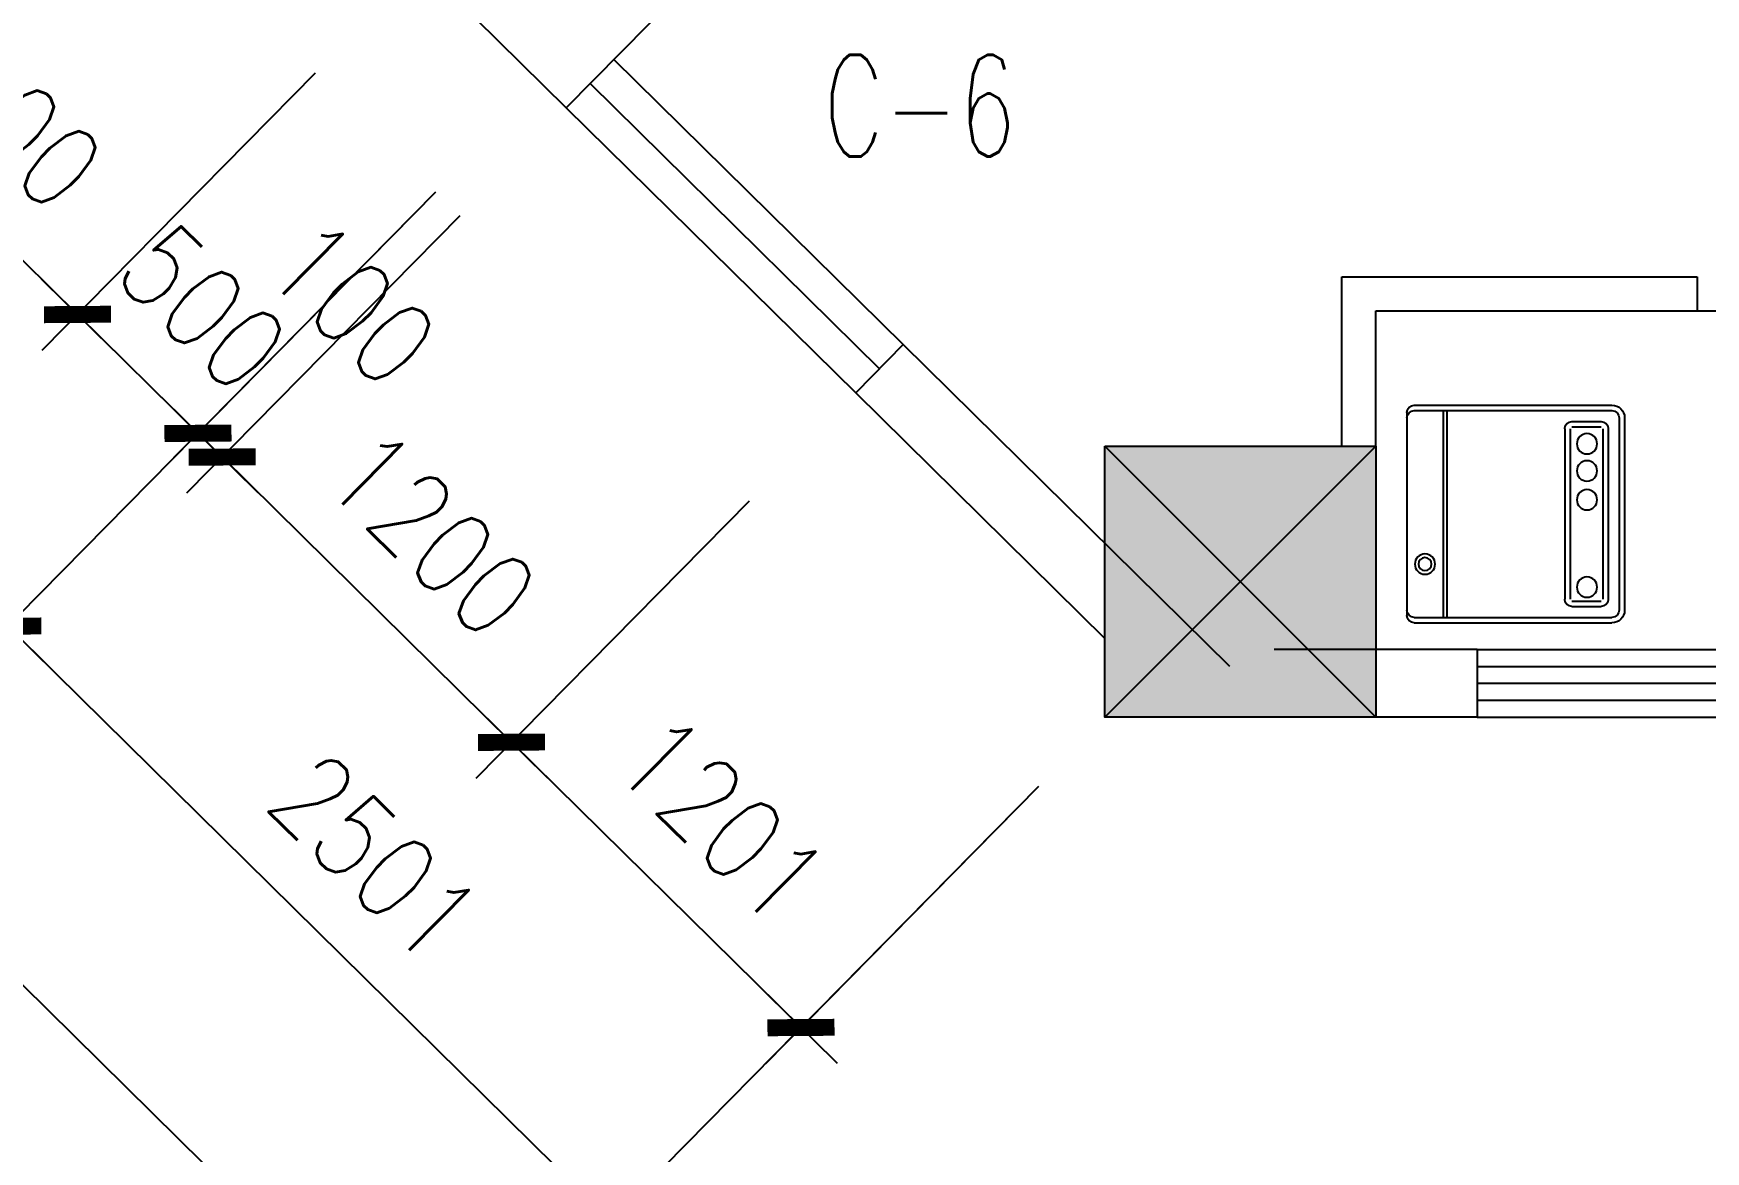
# Model space of a CAD drawing. Extents: x -357449 to -117302, y 127569 to 244935.
# Drawn here: x -339804 to -334865, y 167988 to 171290 of the extents above; entities that cross this region are included whole.
import ezdxf

# ---------------------------------------------------------------- set-up
doc = ezdxf.new("R2010")
doc.units = 0
doc.header["$MEASUREMENT"] = 0
doc.layers.get('0').update_dxf_attribs({"linetype": 'CONTINUOUS'})
doc.layers.get('DEFPOINTS').update_dxf_attribs({"linetype": 'CONTINUOUS'})
for name, color, linetype in [('1', 8, 'CONTINUOUS'), ('COLUMN', 4, 'CONTINUOUS'), ('F', 31, 'CONTINUOUS'), ('JAJU', 8, 'CONTINUOUS'), ('WALL', 1, 'CONTINUOUS'), ('WINDOW', 4, 'CONTINUOUS'), ('WINDOWS', 4, 'CONTINUOUS')]:
    doc.layers.add(name, color=color, linetype=linetype)
doc.layers.add('AXIS', color=3, linetype='CONTINUOUS', lineweight=9)
doc.styles.add('DIM_FONT', font='SIMPLEX.shx', dxfattribs={"width": 0.8})
doc.styles.add('FS', font='txt.shx', dxfattribs={"width": 0.66, "height": 150, "bigfont": 'fs.shx'})
doc.dimstyles.new('DIMN-200', dxfattribs={"dimtxt": 300, "dimasz": 1, "dimexe": 250, "dimexo": 0, "dimgap": 150, "dimtad": 1, "dimdec": 0, "dimdsep": 46, "dimtxsty": 'DIM_FONT', "dimblk": '_DIMX', "dimcen": 2.5, "dimclrd": 256, "dimclre": 256, "dimclrt": 4, "dimadec": 0, "dimazin": 0, "dimtfac": 1, "dimtdec": 0, "dimtix": 1, "dimtmove": 2, "dimatfit": 3, "dimldrblk": '_DIMX', "dimfxl": 0, "dimtolj": 1, "dimtzin": 0, "dimarcsym": 0})
doc.dimstyles.get("Standard").update_dxf_attribs({"dimtxt": 375, "dimasz": 1, "dimexe": 150, "dimexo": 0, "dimgap": 200, "dimtad": 1, "dimdec": 0, "dimzin": 0, "dimdsep": 46, "dimtxsty": 'DIM_FONT', "dimblk1": '_DIMX', "dimblk2": '_DIMX', "dimsah": 1, "dimcen": 200, "dimclrd": 256, "dimclre": 256, "dimclrt": 4, "dimadec": 0, "dimazin": 0, "dimtfac": 1, "dimtdec": 0, "dimtix": 1, "dimtmove": 2, "dimatfit": 3, "dimldrblk": '_DIMX', "dimfxl": 0, "dimtolj": 1, "dimtzin": 0, "dimarcsym": 0})

# ---------------------------------------------------------------- blocks, each defined once
blk = doc.blocks.new('_DIMX')
blk.add_line((-150, 0), (150, 0))
at = {"const_width": 50}
blk.add_lwpolyline([(-70, -70), (70, 70)], dxfattribs=at)
blk = doc.blocks.new('*D1098')
at = {"linetype": 'ByBlock'}
for p, q in [((-319648.9, 213002.7), (-321017.6, 211613.7)), ((-320911.6, 211719.9), (-317244.7, 208106.6)), ((-315980.6, 209388), (-317349.3, 207999))]:
    blk.add_line(p, q, dxfattribs=at)
at = {"layer": 'DEFPOINTS', "color": 0, "linetype": 'ByBlock'}
for p in [(-319648.9, 213002.7), (-315980.6, 209388), (-317244, 208105.9)]:
    blk.add_point(p, dxfattribs=at)
at = {"linetype": 'ByBlock'}
for p, rotation in [((-320912.3, 211720.6), 135.4212849041556), ((-317244, 208105.9), 315.4212849041556)]:
    blk.add_blockref('_DIMX', p, dxfattribs=dict(at, rotation=rotation))
at = {"color": 4, "linetype": 'ByBlock', "insert": (-318885.1, 210109.1), "char_height": 250, "attachment_point": 5, "rotation": 315.4213, "style": 'DIM_FONT'}
blk.add_mtext('\\A1;5150', dxfattribs=at)
blk = doc.blocks.new('*D843')
at = {"linetype": 'ByBlock'}
for p, q in [((-327270.3, 220512.9), (-329147.4, 218608)), ((-329041.4, 218714.2), (-315972, 205835.5)), ((-314199.5, 207632.8), (-316076.5, 205728))]:
    blk.add_line(p, q, dxfattribs=at)
at = {"layer": 'DEFPOINTS', "color": 0, "linetype": 'ByBlock'}
for p in [(-327270.3, 220512.9), (-314199.5, 207632.8), (-315971.3, 205834.8)]:
    blk.add_point(p, dxfattribs=at)
at = {"linetype": 'ByBlock'}
for p, rotation in [((-329042.1, 218714.9), 135.4212849045239), ((-315971.3, 205834.8), 315.4212849045239)]:
    blk.add_blockref('_DIMX', p, dxfattribs=dict(at, rotation=rotation))
at = {"color": 4, "linetype": 'ByBlock', "insert": (-322313.7, 212470.7), "char_height": 250, "attachment_point": 5, "rotation": 315.4213, "style": 'DIM_FONT'}
blk.add_mtext('\\A1;18351', dxfattribs=at)
blk = doc.blocks.new('*D855')
at = {"linetype": 'ByBlock'}
for p, q in [((-316336.7, 209738.9), (-317143.9, 208919.8)), ((-315980.6, 209388), (-316787.8, 208568.8)), ((-317039.3, 209027.3), (-317040.1, 209028)), ((-317038.6, 209026.6), (-316682.5, 208675.7)), ((-316681.8, 208675), (-316681.1, 208674.3))]:
    blk.add_line(p, q, dxfattribs=at)
at = {"layer": 'DEFPOINTS', "color": 0, "linetype": 'ByBlock'}
for p in [(-316336.7, 209738.9), (-315980.6, 209388), (-316682.5, 208675.7)]:
    blk.add_point(p, dxfattribs=at)
at = {"linetype": 'ByBlock'}
for p, rotation in [((-317038.6, 209026.6), 315.4212848991864), ((-316682.5, 208675.7), 135.4212848991864)]:
    blk.add_blockref('_DIMX', p, dxfattribs=dict(at, rotation=rotation))
at = {"color": 4, "linetype": 'ByBlock', "insert": (-316667.5, 209047), "char_height": 250, "attachment_point": 5, "rotation": 315.4213, "style": 'DIM_FONT'}
blk.add_mtext('\\A1;500', dxfattribs=at)
blk = doc.blocks.new('*D854')
at = {"linetype": 'ByBlock'}
for p, q in [((-315909.4, 209317.8), (-316716.5, 208498.7)), ((-316610.5, 208604.8), (-315757.2, 207763.9)), ((-315054.6, 208475.5), (-315861.8, 207656.4))]:
    blk.add_line(p, q, dxfattribs=at)
at = {"layer": 'DEFPOINTS', "color": 0, "linetype": 'ByBlock'}
for p in [(-315909.4, 209317.8), (-315054.6, 208475.5), (-315756.5, 207763.2)]:
    blk.add_point(p, dxfattribs=at)
at = {"linetype": 'ByBlock'}
for p, rotation in [((-316611.3, 208605.5), 135.421284900014), ((-315756.5, 207763.2), 315.421284900014)]:
    blk.add_blockref('_DIMX', p, dxfattribs=dict(at, rotation=rotation))
at = {"color": 4, "linetype": 'ByBlock', "insert": (-315990.9, 208380.2), "char_height": 250, "attachment_point": 5, "rotation": 315.4213, "style": 'DIM_FONT'}
blk.add_mtext('\\A1;1200', dxfattribs=at)
blk = doc.blocks.new('*D853')
at = {"linetype": 'ByBlock'}
for p, q in [((-315980.6, 209388), (-316787.8, 208568.8)), ((-315909.4, 209317.8), (-316716.5, 208498.7)), ((-316683.2, 208676.4), (-316683.9, 208677.1)), ((-316611.3, 208605.5), (-316682.5, 208675.7)), ((-316611.3, 208605.5), (-316682.5, 208675.7)), ((-316610.5, 208604.8), (-316609.8, 208604.1))]:
    blk.add_line(p, q, dxfattribs=at)
at = {"layer": 'DEFPOINTS', "color": 0, "linetype": 'ByBlock'}
for p in [(-315980.6, 209388), (-315909.4, 209317.8), (-316682.5, 208675.7)]:
    blk.add_point(p, dxfattribs=at)
at = {"linetype": 'ByBlock'}
for p, rotation in [((-316682.5, 208675.7), 315.4212849041547), ((-316611.3, 208605.5), 135.4212849041547)]:
    blk.add_blockref('_DIMX', p, dxfattribs=dict(at, rotation=rotation))
at = {"color": 4, "linetype": 'ByBlock', "insert": (-316226.7, 209061.3), "char_height": 250, "attachment_point": 5, "rotation": 315.4213, "style": 'DIM_FONT'}
blk.add_mtext('\\A1;100', dxfattribs=at)
blk = doc.blocks.new('*D845')
at = {"linetype": 'ByBlock'}
for p, q in [((-315980.6, 209388), (-317349.3, 207999)), ((-317243.3, 208105.2), (-315463.6, 206351.4)), ((-314199.5, 207632.8), (-315568.1, 206243.9))]:
    blk.add_line(p, q, dxfattribs=at)
at = {"layer": 'DEFPOINTS', "color": 0, "linetype": 'ByBlock'}
for p in [(-315980.6, 209388), (-314199.5, 207632.8), (-315462.9, 206350.7)]:
    blk.add_point(p, dxfattribs=at)
at = {"linetype": 'ByBlock'}
for p, rotation in [((-317244, 208105.9), 135.421284914425), ((-315462.9, 206350.7), 315.421284914425)]:
    blk.add_blockref('_DIMX', p, dxfattribs=dict(at, rotation=rotation))
at = {"color": 4, "linetype": 'ByBlock', "insert": (-316160.4, 207424.2), "char_height": 250, "attachment_point": 5, "rotation": 315.4213, "style": 'DIM_FONT'}
blk.add_mtext('\\A1;2501', dxfattribs=at)
blk = doc.blocks.new('A$C5E2968BE')
for p, q in [((621.6, 643), (37.5, 643)), ((0, 605.5), (0, 37.5)), ((16.1, 605.5), (16.1, 37.5)), ((621.6, 627), (37.5, 627)), ((155.4, 594.8), (69.7, 594.8)), ((525.1, 627), (525.1, 16.1)), ((535.9, 627), (535.9, 16.1)), ((643, 621.6), (643, 21.4)), ((48.2, 573.4), (48.2, 69.7)), ((64.3, 573.4), (64.3, 69.7)), ((155.4, 578.7), (69.7, 578.7)), ((160.8, 573.4), (160.8, 69.7)), ((176.8, 573.4), (176.8, 69.7)), ((155.4, 64.3), (69.7, 64.3)), ((621.6, 16.1), (37.5, 16.1)), ((621.6, 0), (37.5, 0)), ((155.4, 48.2), (69.7, 48.2))]:
    blk.add_line(p, q)
for centre, radius in [((111.1, 528.8), 30), ((111.1, 448.7), 30), ((111.1, 363.6), 30), ((589.6, 173.5), 30), ((589.6, 173.5), 19.3), ((111.1, 105.5), 30)]:
    blk.add_circle(centre, radius)
for centre, radius, start, end in [((37.5, 605.5), 37.5, 90, 180), ((621.6, 621.6), 21.4, 0, 90), ((37.5, 605.5), 21.4, 90, 180), ((69.7, 573.4), 21.4, 90, 180), ((155.4, 573.4), 21.4, 0, 90), ((621.6, 605.5), 21.4, 0, 90), ((69.7, 69.7), 21.4, 180, 270), ((155.4, 69.7), 21.4, 270, 0), ((37.5, 37.5), 37.5, 180, 270), ((37.5, 37.5), 21.4, 180, 270), ((621.6, 37.5), 21.4, 270, 0), ((621.6, 21.4), 21.4, 270, 0)]:
    blk.add_arc(centre, radius, start, end)
blk = doc.blocks.new('*D852')
at = {"linetype": 'ByBlock'}
for p, q in [((-315054.6, 208475.5), (-315861.8, 207656.4)), ((-315755.8, 207762.5), (-314902.1, 206921.3)), ((-314199.5, 207632.8), (-315006.6, 206813.7))]:
    blk.add_line(p, q, dxfattribs=at)
at = {"layer": 'DEFPOINTS', "color": 0, "linetype": 'ByBlock'}
for p in [(-315054.6, 208475.5), (-314199.5, 207632.8), (-314901.4, 206920.6)]:
    blk.add_point(p, dxfattribs=at)
at = {"linetype": 'ByBlock'}
for p, rotation in [((-315756.5, 207763.2), 135.421284904169), ((-314901.4, 206920.6), 315.421284904169)]:
    blk.add_blockref('_DIMX', p, dxfattribs=dict(at, rotation=rotation))
at = {"color": 4, "linetype": 'ByBlock', "insert": (-315135.9, 207537.8), "char_height": 250, "attachment_point": 5, "rotation": 315.4213, "style": 'DIM_FONT'}
blk.add_mtext('\\A1;1201', dxfattribs=at)
blk = doc.blocks.new('*D858')
at = {"linetype": 'ByBlock'}
for p, q in [((-317191.5, 210581.2), (-317998.7, 209762.1)), ((-317892.7, 209868.2), (-317039.3, 209027.3)), ((-316336.7, 209738.9), (-317143.9, 208919.8))]:
    blk.add_line(p, q, dxfattribs=at)
at = {"layer": 'DEFPOINTS', "color": 0, "linetype": 'ByBlock'}
for p in [(-317191.5, 210581.2), (-316336.7, 209738.9), (-317038.6, 209026.6)]:
    blk.add_point(p, dxfattribs=at)
at = {"linetype": 'ByBlock'}
for p, rotation in [((-317893.4, 209868.9), 135.4212849041686), ((-317038.6, 209026.6), 315.4212849041686)]:
    blk.add_blockref('_DIMX', p, dxfattribs=dict(at, rotation=rotation))
at = {"color": 4, "linetype": 'ByBlock', "insert": (-317273, 209643.6), "char_height": 250, "attachment_point": 5, "rotation": 315.4213, "style": 'DIM_FONT'}
blk.add_mtext('\\A1;1200', dxfattribs=at)

msp = doc.modelspace()

# ---------------------------------------------------------------- hatches: boundary and pattern name
at = {"layer": 'COLUMN'}
msp.add_hatch(color=256, dxfattribs=at).paths.add_polyline_path([(-336639.36, 169271.04), (-335839.36, 169271.04), (-335839.36, 170071.04), (-336639.36, 170071.04)])

# ---------------------------------------------------------------- linework, layer by layer
at = {"layer": 'AXIS'}
msp.add_line((-337350.42, 168543.52), (-339066.64, 166801.87), dxfattribs=at)
at = {"layer": 'COLUMN'}
for p, q in [((-338089.64, 171213.53), (-337234.9, 170371.26)), ((-338159.83, 171142.3), (-337305.09, 170300.03)), ((-338230.02, 171071.07), (-337375.28, 170228.8))]:
    msp.add_line(p, q, dxfattribs=at)
msp.add_lwpolyline([(-336639.36, 170071.04), (-335839.36, 170071.04), (-335839.36, 169271.04), (-336639.36, 169271.04)], close=True, dxfattribs=at)
at = {"layer": 'JAJU', "color": 8}
for p, q in [((-335539.36, 169471.04), (-332389.36, 169471.04)), ((-335539.36, 169421.04), (-332389.36, 169421.04))]:
    msp.add_line(p, q, dxfattribs=at)
at = {"layer": 'WALL'}
for p, q in [((-338230.02, 171071.07), (-336139.36, 173192.7)), ((-338657.39, 171492.2), (-338230.02, 171071.07)), ((-337234.9, 170371.26), (-337375.28, 170228.8)), ((-336270.6, 169421.04), (-337234.9, 170371.26)), ((-337375.28, 170228.8), (-336639.36, 169503.63)), ((-335539.36, 169471.04), (-336139.36, 169471.04)), ((-335539.36, 169471.04), (-335539.36, 169271.04)), ((-335539.36, 169271.04), (-336639.36, 169271.04))]:
    msp.add_line(p, q, dxfattribs=at)
at = {"layer": 'WINDOW'}
msp.add_line((-334889.36, 170471.04), (-333089.36, 170471.04), dxfattribs=at)
at = {"layer": 'WINDOWS'}
for p, q in [((-335939.36, 170071.04), (-335939.36, 170571.04)), ((-335939.36, 170571.04), (-334889.36, 170571.04)), ((-334889.36, 170571.04), (-334889.36, 170471.04)), ((-335839.36, 170071.04), (-335839.36, 170471.04)), ((-335839.36, 170471.04), (-334889.36, 170471.04)), ((-336639.36, 169271.04), (-335839.36, 170071.04)), ((-336639.36, 170071.04), (-335839.36, 169271.04)), ((-335539.36, 169371.04), (-332389.36, 169371.04)), ((-335539.36, 169321.04), (-332389.36, 169321.04)), ((-335539.36, 169271.04), (-332389.36, 169271.04))]:
    msp.add_line(p, q, dxfattribs=at)

# ---------------------------------------------------------------- block references
at = {"layer": '1', "xscale": -1}
msp.add_blockref('A$C5E2968BE', (-335104.18, 169549.53), dxfattribs=at)

# ---------------------------------------------------------------- texts
at = {"layer": 'F', "style": 'FS', "width": 0.66}
msp.add_text('C-6', height=300, dxfattribs=at).set_placement((-337469.99, 170926.8))

# ---------------------------------------------------------------- dimensions: what is measured, and where the dimension line sits
at = {"layer": 'AXIS'}
for p1, p2, distance, picture, middle in [((-349905.83, 181946.69), (-336834.95, 169066.63), -2524.33, '*D843', (-344949.17, 173904.49)), ((-339826.97, 172014.97), (-338972.23, 171172.7), -1000, '*D858', (-339908.47, 171077.43)), ((-338972.23, 171172.7), (-338616.08, 170821.76), -1000, '*D855', (-339303.02, 170480.82)), ((-338616.08, 170821.76), (-336834.95, 169066.63), -1800, '*D845', (-338795.9, 168857.96)), ((-338544.85, 170751.57), (-337690.11, 169909.31), -1000, '*D854', (-338626.35, 169814.03)), ((-337690.11, 169909.31), (-336834.95, 169066.63), -1000, '*D852', (-337771.4, 168971.56))]:
    dim = msp.add_aligned_dim(p1=p1, p2=p2, distance=distance, dimstyle='DIMN-200', override={"dimtxt": 250, "dimexe": 150, "dimzin": 0, "dimblk1": '_DIMX', "dimblk2": '_DIMX', "dimsah": 1, "dimcen": 200}, dxfattribs=at)
    dim.commit()
    dim.dimension.update_dxf_attribs({"geometry": picture, "text_midpoint": middle, "insert": (-22635.49, -38566.22)})
dim = msp.add_linear_dim(base=(-339317.97, 170109.47), p1=(-338544.85, 170751.57), p2=(-338616.08, 170821.76), angle=135.42128, dimstyle='DIMN-200', override={"dimtxt": 250, "dimexe": 150, "dimzin": 0, "dimblk1": '_DIMX', "dimblk2": '_DIMX', "dimsah": 1, "dimcen": 200}, dxfattribs=at)
dim.commit()
dim.dimension.update_dxf_attribs({"geometry": '*D853', "text_midpoint": (-338862.14, 170495.04), "dimtype": 161, "insert": (-22635.49, -38566.22)})
at = {"layer": 'WINDOW'}
dim = msp.add_aligned_dim(p1=(-342284.36, 174436.49), p2=(-338616.08, 170821.76), distance=-1800, dimstyle='Standard', override={"dimtxt": 250, "dimgap": 150, "dimblk": '_DIMX'}, dxfattribs=at)
dim.commit()
dim.dimension.update_dxf_attribs({"geometry": '*D1098', "text_midpoint": (-341520.6, 171542.89), "insert": (-22635.49, -38566.22)})

doc.saveas('drawing.dxf')
